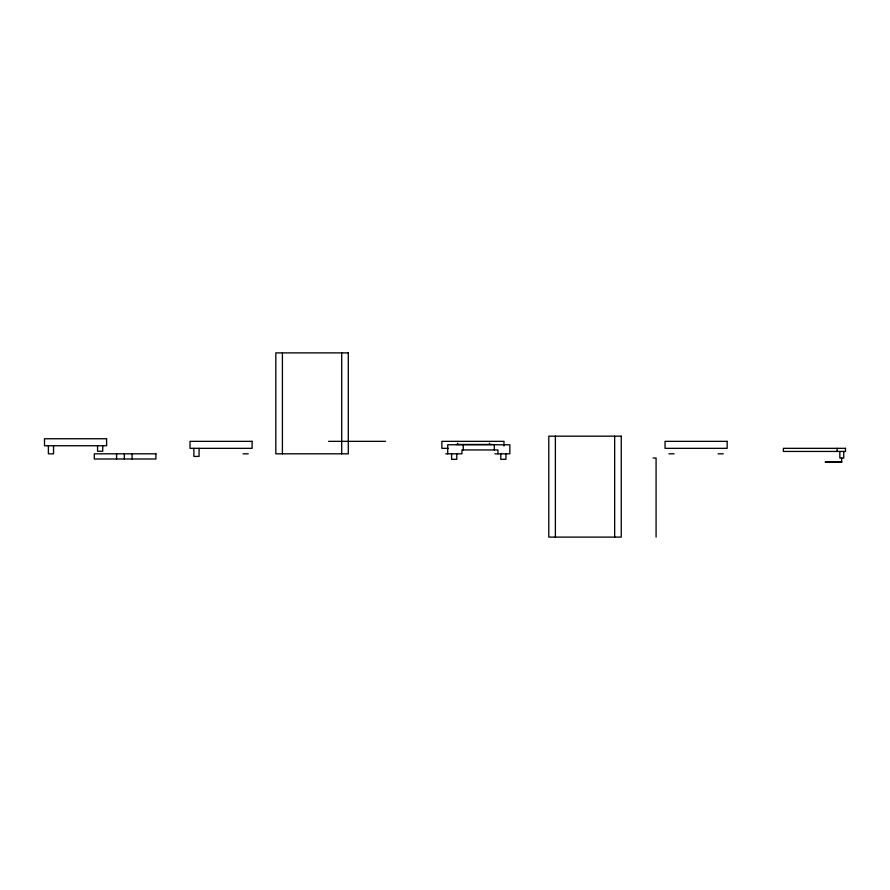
<?xml version="1.0" encoding="UTF-8"?>
<svg xmlns="http://www.w3.org/2000/svg" width="890" height="890" viewBox="0 0 890 890"><rect width="100%" height="100%" fill="white"/><g stroke="black" fill="none" stroke-linecap="round" stroke-linejoin="round"><path stroke-width="1.33" d="M328.61 441.351L385.548 441.351M456.114 444.455L492.081 444.455M448.349 448.338L441.874 448.338L441.874 441.351L503.985 441.351L503.985 446.012M243.059 453.822L248.232 453.822M445.757 453.822L461.955 453.822L461.955 449.94L497.933 449.94L497.933 453.822M494.929 453.822L509.837 453.822L509.837 444.766L447.726 444.766L447.726 453.822M668.924 453.822L674.097 453.822M718.097 453.822L723.27 453.822M653.06 458.016L656.086 458.016L656.086 537.104M828.679 461.899L841.617 461.899L841.617 458.016M843.765 451.441L843.765 458.016L839.837 458.016L839.837 451.441M837.09 448.338L837.09 451.441M614.667 436.178L614.667 537.104M555.382 436.178L555.382 537.104M505.954 453.822L505.954 459.307L500.781 459.307L500.781 453.822M494.306 444.766L494.306 449.94M489.5 443.164L489.5 444.455M463.256 444.766L463.256 449.94M457.66 443.164L457.66 444.455M456.781 453.822L456.781 459.307L451.608 459.307L451.608 453.822M341.704 352.896L341.704 453.822M282.408 352.896L282.408 453.822M199.071 448.338L199.071 456.414L193.898 456.414L193.898 448.338M132.098 453.822L132.098 458.995M124.344 453.822L124.344 458.995M116.579 453.822L116.579 458.995M102.728 445.745L102.728 451.241L97.555 451.241L97.555 445.745M53.556 445.745L53.556 453.822L48.383 453.822L48.383 445.745M348.29 352.896L275.822 352.896L275.822 453.822L348.29 453.822L348.29 352.896M621.253 436.178L548.785 436.178L548.785 537.104L621.253 537.104L621.253 436.178M106.611 438.759L44.5 438.759L44.5 445.745L106.611 445.745L106.611 438.759M252.115 441.351L190.015 441.351L190.015 448.338L252.115 448.338L252.115 441.351M727.152 441.351L665.041 441.351L665.041 448.338L727.152 448.338L727.152 441.351M845.5 448.338L783.389 448.338L783.389 451.441L845.5 451.441L845.5 448.338M155.917 453.822L94.318 453.822L94.318 458.995L155.917 458.995L155.917 453.822M841.361 461.643L825.13 462.144L841.873 462.155L841.373 461.654"/></g></svg>
